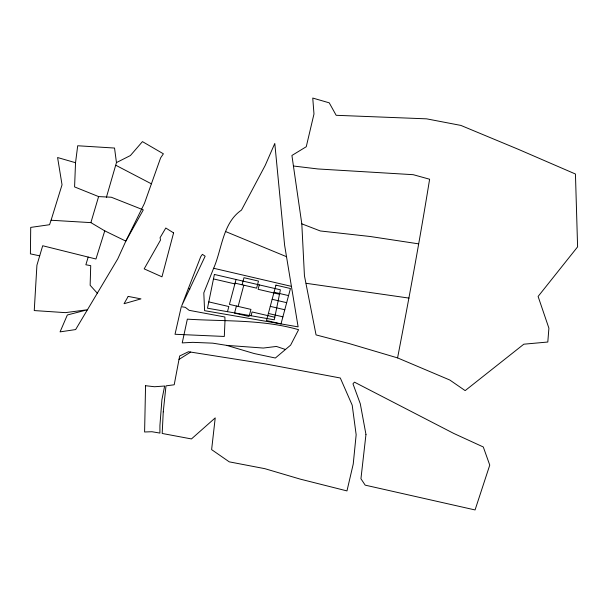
<?xml version="1.0" encoding="UTF-8"?>
<svg xmlns="http://www.w3.org/2000/svg" width="608" height="608" viewBox="0 0 608 608"><rect width="100%" height="100%" fill="white"/><g stroke="black" fill="none" stroke-linecap="round" stroke-linejoin="round"><path stroke-width="0.91" d="M106.408 197.288L116.455 162.594L114.54 148.048L77.702 145.76L75.536 162.716L74.579 186.914L98.602 196.582L111.302 197.228L143.306 209.889L125.841 241.118L117.77 258.856L75.635 329.566L60.07 331.877L67.344 314.982L87.658 309.715L65.406 312.641L34.253 310.566L36.921 265.217L42.689 245.746L95.958 259.008L104.758 230.858L90.888 222.627L51.072 220.248L49.552 224.717L30.719 227.4L30.4 253.863L39.695 255.846M397.571 357.899C409.017 298.49 419.961 238.952 429.613 179.231L413.204 174.686L317.938 168.963L293.428 166.014L291.924 155.466L306.257 146.733L313.979 114L312.755 98.055L329.24 102.836L336.163 115.3L426.588 118.841L460.894 125.423L518.16 149.241L575.442 174.017L577.6 246.863L538.103 296.453L548.902 328.168L547.808 342.023L523.815 344.196L465.158 390.617L449.791 380.015L397.571 357.899L348.893 343.474L316.054 334.917L304.441 275.766L301.804 223.835L293.428 166.014M227.476 311.676L228.844 306.546L208.787 301.887M236.056 279.49L229.421 304.388L250.944 309.396L249.06 316.479L234.536 313.097L236.421 306.022M242.083 284.787L243.968 277.712L258.491 281.086L256.606 288.162L235.076 283.153M238.131 306.417L243.793 285.182M251.066 315.757L252.077 311.957L274.801 317.239M259.297 284.894L258.119 289.309L279.482 294.28M90.888 222.627L98.602 196.582M88.175 257.093L85.865 264.769L90.721 265.658L90.144 285.281L97.31 293.208M51.072 220.248L62.039 184.802L57.585 157.525L75.536 162.716M213.644 268.265C222.064 249.037 222.604 222.961 241.475 210.102L265.255 165.323L274.793 143.442L284.612 245.191L298.118 326.868L204.6 310.68L203.802 292.851L213.644 268.265L291.05 286.269M116.455 162.594L130.393 155.549L142.454 141.618L163.392 153.816L160.611 157.898L144.453 203.406L125.841 241.118L104.758 230.858M188.381 288.412L181.762 305.68L205.147 256.211L202.396 254.349L200.746 256.644L188.381 288.412L189.878 289.074M179.003 359.427L190.661 352.078M226.609 345.367L254.22 353.552L275.356 358.021L290.616 345.146L298.604 329.696C262.458 319.337 224.481 321.488 187.34 319.147L182.225 342.904L192.782 342.35L212.762 343.163L226.609 345.367L263.302 348.05L276.42 346.438L285.471 349.486M306.151 283.305L409.017 298.102M418.54 243.846L370.074 236.482L320.317 230.964L301.804 223.835M274.033 292.22L288.557 295.594M213.469 278.92L234.878 283.898M272.148 299.296L286.672 302.678M270.264 306.371L284.787 309.753M268.379 313.454L282.902 316.829M225.629 231.557L286.634 256.736M115.923 165.323L151.369 183.821M145.555 385.708L144.598 431.984L151.962 431.733L159.919 433.078L159.919 425.501L161.91 399.714L164.639 386.019L154.5 386.741L145.555 385.708M224.998 320.728L224.306 336.46L175.02 334.271L181.29 306.652L185.334 307.352L189.156 310.331L224.869 316.996L224.998 320.728M163.248 411.89L162.184 433.466L191.452 438.938L215.224 417.901L211.622 449.624L229.262 461.852L264.875 468.677L300.299 479.142L346.97 490.914L353.233 464.041L356.159 434.735L352.199 405.186L340.305 377.994L264.799 363.789L188.472 351.728L179.656 356.007L174.207 384.78L165.992 385.844L163.248 411.89M365.963 434.462L360.939 478.739L365.172 485.138L475.068 509.945L489.759 465.105L483.292 446.979L453.735 433.428L354.456 382.151L352.967 383.815L360.286 403.742L365.963 434.462M214.381 274.451L207.495 308.218L274.284 319.778L280.394 289.803L214.381 274.451M173.592 232.894L161.971 276.822L144.172 268.865L160.52 240.069L160.071 237.705L165.794 228.015L173.592 232.894M275.926 285.144L266.486 320.53L281.01 323.912L290.449 288.519L275.926 285.144M128.189 296.408L124.055 303.711L140.98 298.878L128.189 296.408"/></g></svg>
